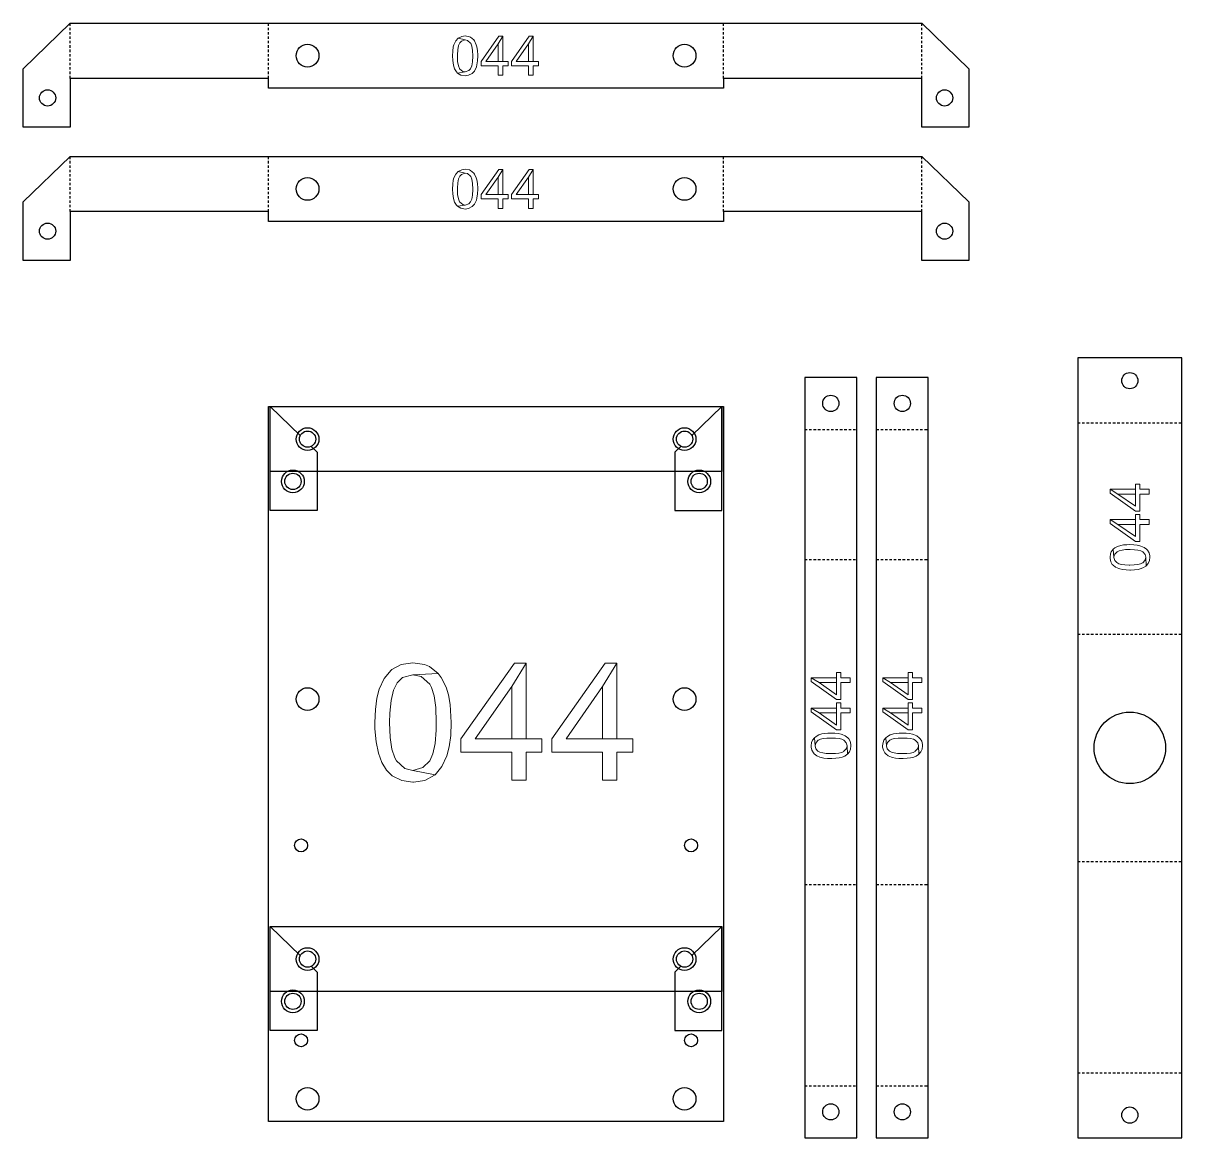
# Model space of a CAD drawing. Header units: millimetres. Extents: x 0 to 1816, y 0 to 1346.
# Drawn here: x 1459.5 to 1816, y 259 to 602 of the extents above; entities that cross this region are included whole.
import ezdxf

# ---------------------------------------------------------------- set-up
doc = ezdxf.new("R2010")
doc.units = ezdxf.units.MM
doc.linetypes.add('JIS_02_0.7', pattern=[1.35, 0.75, -0.6])
doc.layers.add('1', color=30, linetype='Continuous')

msp = doc.modelspace()

# ---------------------------------------------------------------- linework, layer by layer
for points in [[(1605, 602), (1736, 602), (1750.5, 588), (1750.5, 570), (1736, 570), (1736, 585), (1675, 585), (1675, 582), (1605, 582), (1535, 582), (1535, 585), (1474, 585), (1474, 570), (1459.5, 570), (1459.5, 588), (1474, 602)], [(1605, 561), (1736, 561), (1750.5, 547), (1750.5, 529), (1736, 529), (1736, 544), (1675, 544), (1675, 541), (1605, 541), (1535, 541), (1535, 544), (1474, 544), (1474, 529), (1459.5, 529), (1459.5, 547), (1474, 561)], [(1784, 259), (1816, 259), (1816, 499), (1784, 499)], [(1535, 484), (1675, 484), (1675, 264), (1535, 264)]]:
    msp.add_lwpolyline(points, close=True)
at = {"color": 0}
for points in [[(1700, 259), (1716, 259), (1716, 493), (1700, 493)], [(1722, 259), (1738, 259), (1738, 493), (1722, 493)]]:
    msp.add_lwpolyline(points, close=True, dxfattribs=at)
for centre, radius in [((1547, 592), 3.5), ((1663, 592), 3.5), ((1467, 579), 2.5), ((1743, 579), 2.5), ((1547, 551), 3.5), ((1663, 551), 3.5), ((1467, 538), 2.5), ((1743, 538), 2.5), ((1800, 492), 2.5), ((1708, 485), 2.5), ((1730, 485), 2.5), ((1547, 474), 2.5), ((1663, 474), 2.5), ((1547, 394), 3.5), ((1663, 394), 3.5), ((1800, 379), 11), ((1545, 349), 2), ((1665, 349), 2), ((1547, 314), 2.5), ((1663, 314), 2.5), ((1545, 289), 2), ((1665, 289), 2), ((1547, 271), 3.5), ((1663, 271), 3.5), ((1708, 267), 2.5), ((1730, 267), 2.5), ((1800, 266), 2.5)]:
    msp.add_circle(centre, radius)
at = {"layer": '1', "linetype": 'JIS_02_0.7'}
for p, q in [((1474, 585), (1474, 602)), ((1535, 585), (1535, 602)), ((1675, 585), (1675, 602)), ((1736, 585), (1736, 602)), ((1474, 544), (1474, 561)), ((1535, 544), (1535, 561)), ((1675, 544), (1675, 561)), ((1736, 544), (1736, 561)), ((1784, 479), (1816, 479)), ((1700, 477), (1716, 477)), ((1722, 477), (1738, 477)), ((1700, 437), (1716, 437)), ((1722, 437), (1738, 437)), ((1784, 414), (1816, 414)), ((1784, 344), (1816, 344)), ((1700, 337), (1716, 337)), ((1722, 337), (1738, 337)), ((1784, 279), (1816, 279)), ((1700, 275), (1716, 275)), ((1722, 275), (1738, 275))]:
    msp.add_line(p, q, dxfattribs=at)
at = {"layer": '1', "color": 30, "lineweight": 0}
for points in [[(1593.32, 597.37), (1592.61, 596.58), (1592.03, 595.38), (1591.83, 594.71), (1591.66, 593.43), (1591.58, 591.93), (1591.66, 590.48), (1591.87, 589.07), (1592.24, 587.95), (1592.78, 587.04), (1593.11, 586.66), (1595.48, 587.04), (1594.77, 587.16), (1593.78, 587.99), (1593.78, 588.03), (1593.4, 588.9), (1593.15, 590.23), (1593.11, 591.93), (1593.11, 592.22), (1593.19, 593.84), (1593.44, 595.09), (1593.86, 595.96), (1594.32, 596.46), (1595.48, 596.83)], [(1595.48, 598.08), (1594.44, 597.91), (1593.32, 597.37), (1595.48, 596.83), (1596.22, 596.71), (1597.18, 595.88), (1597.22, 595.84), (1597.59, 594.96), (1597.8, 593.64), (1597.89, 591.93), (1597.89, 591.81), (1597.8, 590.11), (1597.59, 588.86), (1597.18, 587.99), (1596.64, 587.41), (1595.48, 587.04), (1593.11, 586.66), (1594.19, 586.04), (1595.48, 585.79), (1596.56, 585.96), (1597.68, 586.54), (1598.38, 587.28), (1598.96, 588.53), (1599.13, 589.15), (1599.34, 590.44), (1599.42, 591.93), (1599.38, 592.18), (1599.34, 593.64), (1599.13, 594.76), (1598.92, 595.38), (1598.38, 596.54), (1598.18, 596.83), (1597.18, 597.66), (1596.81, 597.83)], [(1607.1, 597.99), (1605.9, 597.99), (1600.42, 590.23), (1600.42, 588.9), (1605.61, 588.9), (1605.61, 586), (1607.1, 586), (1607.1, 588.9), (1608.72, 588.9), (1608.72, 590.23), (1607.1, 590.23), (1601.87, 590.23), (1605.61, 595.63)], [(1607.1, 597.99), (1605.61, 595.63), (1605.61, 590.23), (1601.87, 590.23), (1607.1, 590.23)], [(1616.4, 597.99), (1615.19, 597.99), (1609.72, 590.23), (1609.72, 588.9), (1614.95, 588.9), (1614.95, 586), (1616.4, 586), (1616.4, 588.9), (1618.02, 588.9), (1618.02, 590.23), (1616.4, 590.23), (1611.17, 590.23), (1614.95, 595.63)], [(1616.4, 597.99), (1614.95, 595.63), (1614.95, 590.23), (1611.17, 590.23), (1616.4, 590.23)], [(1593.32, 556.37), (1592.61, 555.58), (1592.03, 554.38), (1591.83, 553.71), (1591.66, 552.43), (1591.58, 550.93), (1591.66, 549.48), (1591.87, 548.07), (1592.24, 546.95), (1592.78, 546.04), (1593.11, 545.66), (1595.48, 546.04), (1594.77, 546.16), (1593.78, 546.99), (1593.78, 547.03), (1593.4, 547.9), (1593.15, 549.23), (1593.11, 550.93), (1593.11, 551.22), (1593.19, 552.84), (1593.44, 554.09), (1593.86, 554.96), (1594.32, 555.46), (1595.48, 555.83)], [(1595.48, 557.08), (1594.44, 556.91), (1593.32, 556.37), (1595.48, 555.83), (1596.22, 555.71), (1597.18, 554.88), (1597.22, 554.84), (1597.59, 553.96), (1597.8, 552.64), (1597.89, 550.93), (1597.89, 550.81), (1597.8, 549.11), (1597.59, 547.86), (1597.18, 546.99), (1596.64, 546.41), (1595.48, 546.04), (1593.11, 545.66), (1594.19, 545.04), (1595.48, 544.79), (1596.56, 544.96), (1597.68, 545.54), (1598.38, 546.28), (1598.96, 547.53), (1599.13, 548.15), (1599.34, 549.44), (1599.42, 550.93), (1599.38, 551.18), (1599.34, 552.64), (1599.13, 553.76), (1598.92, 554.38), (1598.38, 555.54), (1598.18, 555.83), (1597.18, 556.66), (1596.81, 556.83)], [(1607.1, 556.99), (1605.9, 556.99), (1600.42, 549.23), (1600.42, 547.9), (1605.61, 547.9), (1605.61, 545), (1607.1, 545), (1607.1, 547.9), (1608.72, 547.9), (1608.72, 549.23), (1607.1, 549.23), (1601.87, 549.23), (1605.61, 554.63)], [(1607.1, 556.99), (1605.61, 554.63), (1605.61, 549.23), (1601.87, 549.23), (1607.1, 549.23)], [(1616.4, 556.99), (1615.19, 556.99), (1609.72, 549.23), (1609.72, 547.9), (1614.95, 547.9), (1614.95, 545), (1616.4, 545), (1616.4, 547.9), (1618.02, 547.9), (1618.02, 549.23), (1616.4, 549.23), (1611.17, 549.23), (1614.95, 554.63)], [(1616.4, 556.99), (1614.95, 554.63), (1614.95, 549.23), (1611.17, 549.23), (1616.4, 549.23)], [(1793.96, 458.56), (1793.96, 457.35), (1801.72, 451.88), (1803.07, 451.88), (1803.07, 457.09), (1805.94, 457.09), (1805.94, 458.56), (1803.07, 458.56), (1803.07, 460.17), (1801.72, 460.17), (1801.72, 458.56), (1801.72, 453.33), (1796.32, 457.09)], [(1793.96, 458.56), (1796.32, 457.09), (1801.72, 457.09), (1801.72, 453.33), (1801.72, 458.56)], [(1793.96, 449.24), (1793.96, 448.04), (1801.72, 442.55), (1803.07, 442.55), (1803.07, 447.76), (1805.94, 447.76), (1805.94, 449.24), (1803.07, 449.24), (1803.07, 450.86), (1801.72, 450.86), (1801.72, 449.24), (1801.72, 444), (1796.32, 447.76)], [(1793.96, 449.24), (1796.32, 447.76), (1801.72, 447.76), (1801.72, 444), (1801.72, 449.24)], [(1793.91, 437.63), (1793.92, 437.25), (1794.14, 436.28), (1794.61, 435.46), (1794.87, 435.17), (1795.63, 434.59), (1796.6, 434.16), (1796.96, 434.05), (1797.85, 433.87), (1798.86, 433.75), (1800.03, 433.72), (1800.23, 433.72), (1801.44, 433.79), (1802.53, 433.93), (1803.46, 434.16), (1804.25, 434.49), (1804.91, 434.9), (1805.04, 435.02), (1804.94, 437.63), (1804.94, 437.53), (1804.66, 436.66), (1803.96, 435.94), (1803.92, 435.9), (1803.31, 435.61), (1802.46, 435.39), (1801.36, 435.28), (1800.03, 435.23), (1799.77, 435.23), (1798.5, 435.3), (1797.45, 435.44), (1796.62, 435.67), (1795.97, 435.99), (1795.35, 436.69), (1795.12, 437.61), (1794.87, 440.11), (1794.28, 439.32), (1794.02, 438.66)], [(1794.87, 440.11), (1795.12, 437.61), (1795.12, 437.74), (1795.4, 438.61), (1796.09, 439.34), (1796.12, 439.37), (1796.75, 439.65), (1797.6, 439.86), (1798.7, 439.99), (1800.03, 440.03), (1800.11, 440.03), (1801.43, 439.98), (1802.51, 439.84), (1803.35, 439.63), (1803.96, 439.34), (1804.05, 439.27), (1804.73, 438.51), (1804.94, 437.63), (1805.04, 435.02), (1805.66, 435.74), (1806.02, 436.61), (1806.16, 437.63), (1806.14, 438.04), (1805.91, 439.01), (1805.43, 439.81), (1805.17, 440.11), (1804.4, 440.68), (1803.43, 441.11), (1803.1, 441.21), (1802.21, 441.39), (1801.2, 441.5), (1800.03, 441.54), (1799.05, 441.52), (1798.03, 441.44), (1797.19, 441.27), (1796.25, 440.96), (1795.42, 440.53)], [(1579.43, 405.18), (1579.35, 405.18), (1575.83, 404.66), (1572.91, 403.09), (1572.68, 402.86), (1570.59, 400.39), (1569.01, 397.09), (1568.34, 394.25), (1567.89, 390.8), (1567.74, 386.83), (1567.74, 384.81), (1568.12, 380.84), (1568.79, 377.39), (1569.84, 374.47), (1571.26, 372.15), (1573.06, 370.43), (1575.98, 368.93), (1579.43, 368.4), (1579.58, 368.4), (1583.1, 369), (1586.02, 370.58), (1586.24, 370.73), (1579.43, 372.07), (1576.88, 372.67), (1574.33, 375), (1573.81, 375.97), (1572.91, 378.59), (1572.39, 382.19), (1572.24, 386.83), (1572.31, 389.68), (1572.68, 393.57), (1573.43, 396.72), (1574.56, 398.97), (1576.21, 400.62), (1579.43, 401.51), (1587.22, 401.89), (1584.52, 404.06), (1582.95, 404.66)], [(1614.26, 405.03), (1610.67, 405.03), (1594.18, 381.74), (1594.18, 377.69), (1609.84, 377.69), (1609.84, 369.08), (1614.26, 369.08), (1614.26, 377.69), (1619.13, 377.69), (1619.13, 381.74), (1614.26, 381.74), (1598.53, 381.74), (1609.84, 397.92)], [(1614.26, 405.03), (1609.84, 397.92), (1609.84, 381.74), (1598.53, 381.74), (1614.26, 381.74)], [(1642.2, 405.03), (1638.61, 405.03), (1622.2, 381.74), (1622.2, 377.69), (1637.78, 377.69), (1637.78, 369.08), (1642.2, 369.08), (1642.2, 377.69), (1647.07, 377.69), (1647.07, 381.74), (1642.2, 381.74), (1626.55, 381.74), (1637.78, 397.92)], [(1642.2, 405.03), (1637.78, 397.92), (1637.78, 381.74), (1626.55, 381.74), (1642.2, 381.74)], [(1587.22, 401.89), (1579.43, 401.51), (1581.97, 400.91), (1584.6, 398.59), (1585.12, 397.62), (1585.94, 395), (1586.47, 391.4), (1586.62, 386.83), (1586.62, 384.43), (1586.24, 380.31), (1585.57, 377.17), (1584.6, 375), (1582.5, 372.97), (1579.43, 372.07), (1586.24, 370.73), (1588.34, 373.27), (1589.84, 376.57), (1590.59, 379.34), (1591.04, 382.79), (1591.19, 386.83), (1591.11, 388.7), (1590.89, 392.37), (1590.36, 395.3), (1589.61, 397.69), (1588.12, 400.69)], [(1702, 400.57), (1702, 399.37), (1709.78, 393.88), (1711.13, 393.88), (1711.13, 399.09), (1714, 399.09), (1714, 400.57), (1711.13, 400.57), (1711.13, 402.18), (1709.78, 402.18), (1709.78, 400.57), (1709.78, 395.33), (1704.37, 399.09)], [(1702, 400.57), (1704.37, 399.09), (1709.78, 399.09), (1709.78, 395.33), (1709.78, 400.57)], [(1723.99, 400.57), (1723.99, 399.37), (1731.77, 393.88), (1733.12, 393.88), (1733.12, 399.09), (1735.99, 399.09), (1735.99, 400.57), (1733.12, 400.57), (1733.12, 402.18), (1731.77, 402.18), (1731.77, 400.57), (1731.77, 395.33), (1726.35, 399.09)], [(1723.99, 400.57), (1726.35, 399.09), (1731.77, 399.09), (1731.77, 395.33), (1731.77, 400.57)], [(1702, 391.24), (1702, 390.04), (1709.78, 384.56), (1711.13, 384.56), (1711.13, 389.76), (1714, 389.76), (1714, 391.24), (1711.13, 391.24), (1711.13, 392.87), (1709.78, 392.87), (1709.78, 391.24), (1709.78, 386.02), (1704.37, 389.76)], [(1723.99, 391.24), (1723.99, 390.04), (1731.77, 384.56), (1733.12, 384.56), (1733.12, 389.76), (1735.99, 389.76), (1735.99, 391.24), (1733.12, 391.24), (1733.12, 392.87), (1731.77, 392.87), (1731.77, 391.24), (1731.77, 386.02), (1726.35, 389.76)], [(1702, 391.24), (1704.37, 389.76), (1709.78, 389.76), (1709.78, 386.02), (1709.78, 391.24)], [(1723.99, 391.24), (1726.35, 389.76), (1731.77, 389.76), (1731.77, 386.02), (1731.77, 391.24)], [(1701.95, 379.63), (1701.97, 379.25), (1702.18, 378.28), (1702.66, 377.46), (1702.92, 377.17), (1703.69, 376.59), (1704.66, 376.17), (1705.01, 376.05), (1705.89, 375.87), (1706.93, 375.76), (1708.08, 375.72), (1708.27, 375.72), (1709.5, 375.79), (1710.57, 375.94), (1711.51, 376.17), (1712.31, 376.49), (1712.95, 376.91), (1713.1, 377.02), (1712.99, 379.63), (1712.99, 379.53), (1712.72, 378.66), (1712.02, 377.94), (1711.98, 377.91), (1711.36, 377.61), (1710.51, 377.4), (1709.42, 377.28), (1708.08, 377.23), (1707.81, 377.23), (1706.55, 377.3), (1705.5, 377.45), (1704.66, 377.68), (1704.04, 378.01), (1703.4, 378.7), (1703.17, 379.61), (1702.94, 382.11), (1702.35, 381.32), (1702.08, 380.67)], [(1702.94, 382.11), (1703.17, 379.61), (1703.18, 379.75), (1703.45, 380.62), (1704.15, 381.34), (1704.18, 381.37), (1704.79, 381.65), (1705.65, 381.86), (1706.75, 382), (1708.08, 382.03), (1708.16, 382.03), (1709.49, 381.98), (1710.56, 381.86), (1711.41, 381.63), (1712.02, 381.34), (1712.12, 381.27), (1712.77, 380.52), (1712.99, 379.63), (1713.1, 377.02), (1713.71, 377.74), (1714.09, 378.61), (1714.2, 379.63), (1714.18, 380.04), (1713.97, 381.01), (1713.5, 381.82), (1713.23, 382.11), (1712.46, 382.69), (1711.49, 383.11), (1711.15, 383.21), (1710.26, 383.39), (1709.24, 383.51), (1708.08, 383.54), (1707.09, 383.52), (1706.07, 383.44), (1705.25, 383.28), (1704.3, 382.96), (1703.46, 382.54)], [(1723.94, 379.63), (1723.95, 379.25), (1724.17, 378.28), (1724.64, 377.46), (1724.91, 377.17), (1725.68, 376.59), (1726.65, 376.17), (1726.99, 376.05), (1727.88, 375.87), (1728.91, 375.76), (1730.06, 375.72), (1730.26, 375.72), (1731.49, 375.79), (1732.56, 375.94), (1733.5, 376.17), (1734.3, 376.49), (1734.94, 376.91), (1735.09, 377.02), (1734.97, 379.63), (1734.97, 379.53), (1734.71, 378.66), (1734, 377.94), (1733.97, 377.91), (1733.36, 377.61), (1732.49, 377.4), (1731.41, 377.28), (1730.06, 377.23), (1729.8, 377.23), (1728.54, 377.3), (1727.49, 377.45), (1726.65, 377.68), (1726.02, 378.01), (1725.38, 378.7), (1725.17, 379.61), (1724.92, 382.11), (1724.33, 381.32), (1724.07, 380.67)], [(1724.92, 382.11), (1725.17, 379.61), (1725.17, 379.75), (1725.43, 380.62), (1726.14, 381.34), (1726.17, 381.37), (1726.78, 381.65), (1727.63, 381.86), (1728.73, 382), (1730.06, 382.03), (1730.15, 382.03), (1731.48, 381.98), (1732.54, 381.86), (1733.4, 381.63), (1734, 381.34), (1734.1, 381.27), (1734.76, 380.52), (1734.97, 379.63), (1735.09, 377.02), (1735.7, 377.74), (1736.07, 378.61), (1736.19, 379.63), (1736.17, 380.04), (1735.96, 381.01), (1735.48, 381.82), (1735.22, 382.11), (1734.45, 382.69), (1733.48, 383.11), (1733.13, 383.21), (1732.26, 383.39), (1731.23, 383.51), (1730.06, 383.54), (1729.08, 383.52), (1728.06, 383.44), (1727.24, 383.28), (1726.29, 382.96), (1725.45, 382.54)]]:
    msp.add_lwpolyline(points, close=True, dxfattribs=at)
at = {"layer": '1'}
for points in [[(1548.15, 471.78), (1550, 470), (1550, 452), (1535.5, 452), (1535.5, 484), (1544.74, 475.08)], [(1661.85, 471.78), (1660, 470), (1660, 452), (1674.5, 452), (1674.5, 484), (1665.26, 475.08)], [(1548.15, 311.78), (1550, 310), (1550, 292), (1535.5, 292), (1535.5, 324), (1544.74, 315.08)], [(1661.85, 311.78), (1660, 310), (1660, 292), (1674.5, 292), (1674.5, 324), (1665.26, 315.08)]]:
    msp.add_lwpolyline(points, dxfattribs=at)
for points in [[(1535.5, 484), (1674.5, 484), (1674.5, 464), (1535.5, 464)], [(1535.5, 324), (1674.5, 324), (1674.5, 304), (1535.5, 304)]]:
    msp.add_lwpolyline(points, close=True, dxfattribs=at)
for centre, radius in [((1547, 474), 3.5), ((1663, 474), 3.5), ((1542.5, 461), 3.5), ((1542.5, 461), 2.5), ((1667.5, 461), 3.5), ((1667.5, 461), 2.5), ((1547, 314), 3.5), ((1663, 314), 3.5), ((1542.5, 301), 3.5), ((1542.5, 301), 2.5), ((1667.5, 301), 3.5), ((1667.5, 301), 2.5)]:
    msp.add_circle(centre, radius, dxfattribs=at)

doc.saveas('drawing.dxf')
